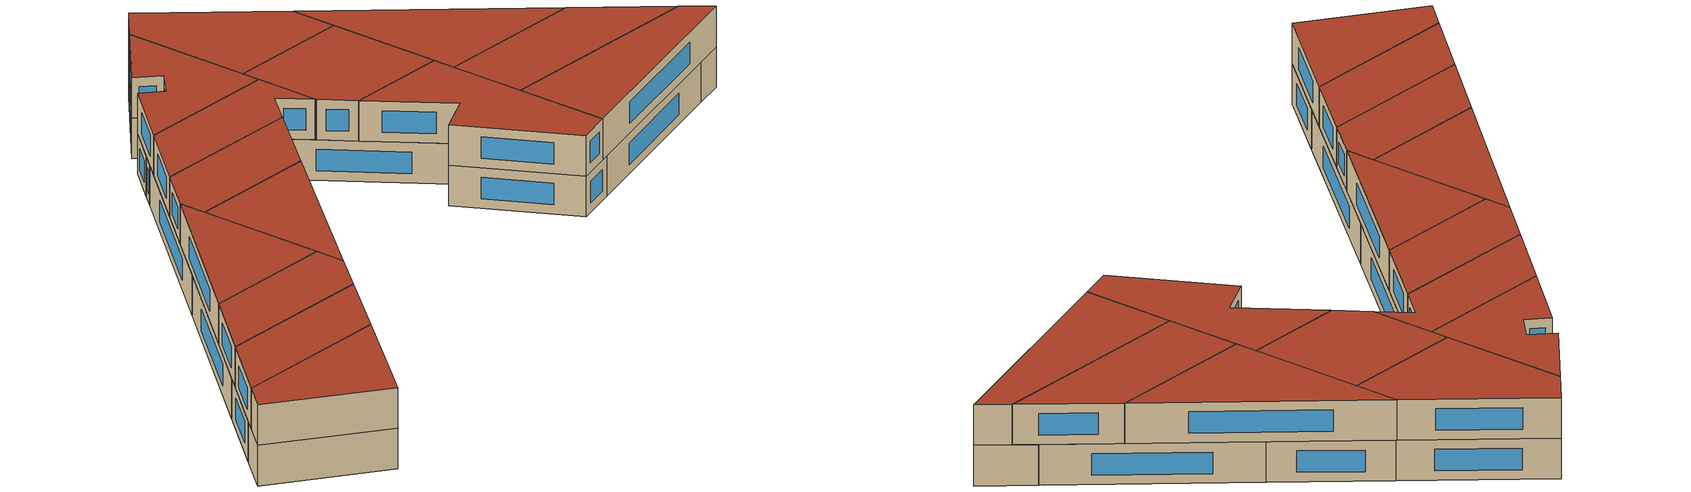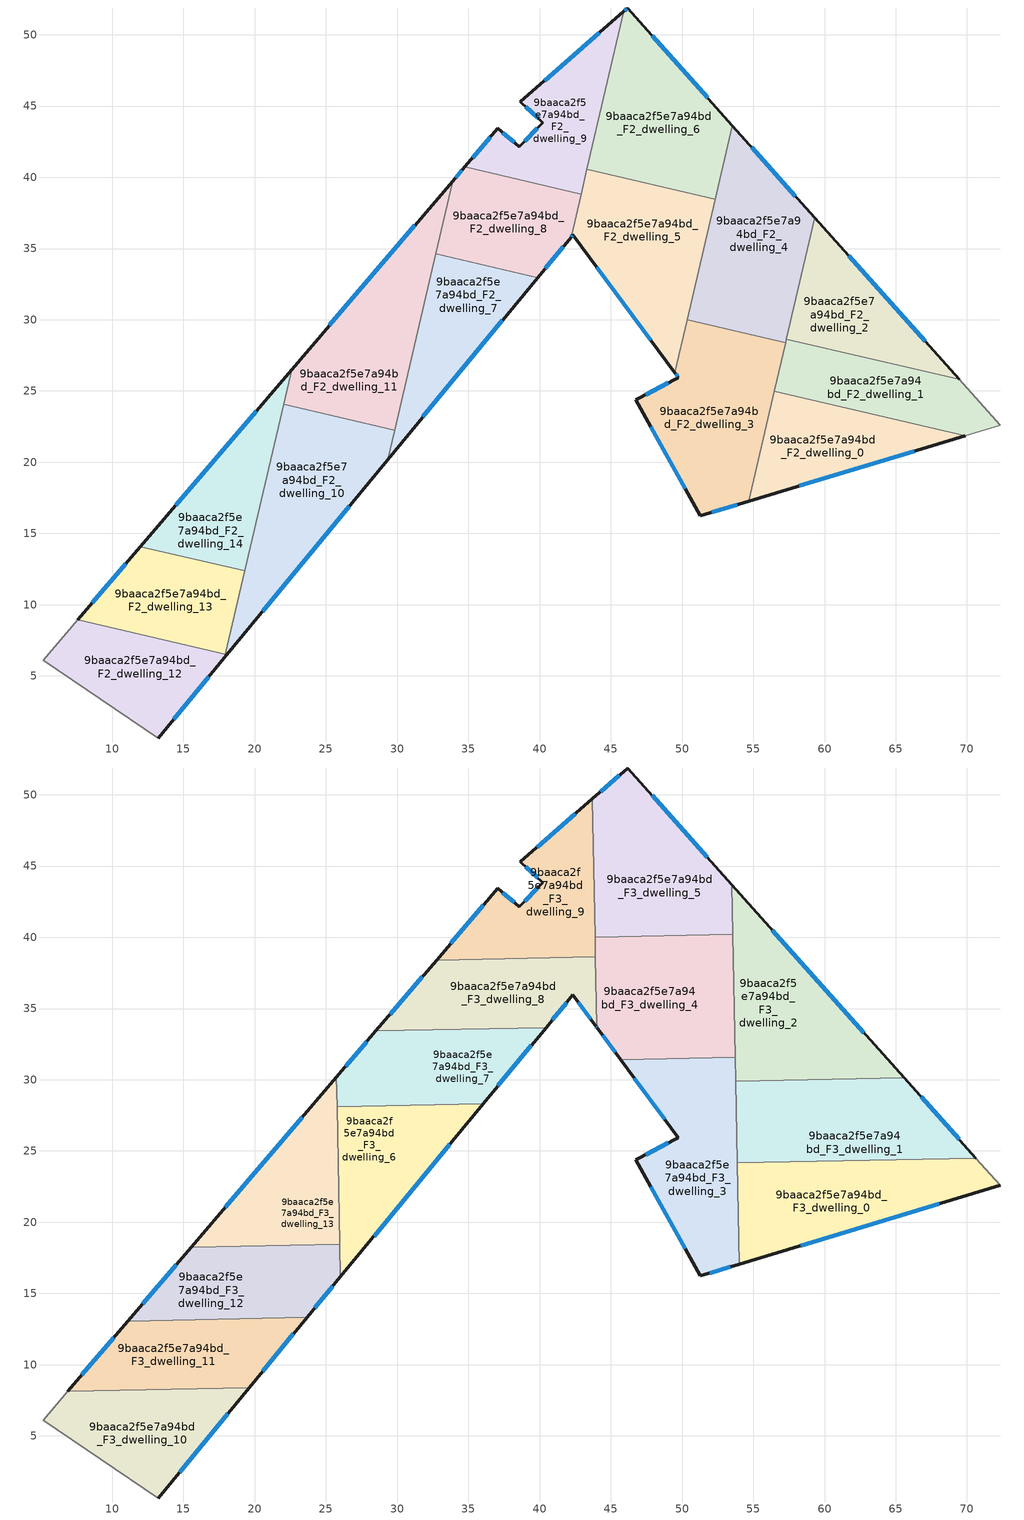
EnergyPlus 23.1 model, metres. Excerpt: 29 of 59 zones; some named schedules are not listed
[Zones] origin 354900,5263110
9baaca2f5e7a94bd_F2_dwelling_0
 floor to 9baaca2f5e7a94bd_F1_dwelling_0 (EU_floor_Construction): 69.87,21.84 54.67,17.26 56.47,24.97 z6
 wall outside (EU_wall_Construction): 54.67,17.26 69.87,21.84 z6:9
 wall to 9baaca2f5e7a94bd_F2_dwelling_1 (EU_wall_Construction): 69.87,21.84 56.47,24.97 z6:9
 wall to 9baaca2f5e7a94bd_F2_dwelling_3 (EU_wall_Construction): 56.47,24.97 54.67,17.26 z6:9
 window (EU_Window_Construction): 58.24,18.33 66.3,20.77 z6.7:8.3
9baaca2f5e7a94bd_F2_dwelling_1
 floor to 9baaca2f5e7a94bd_F1_dwelling_1 (EU_floor_Construction): 69.45,25.81 72.33,22.59 69.87,21.84 56.47,24.97 57.33,28.64 z6
 wall to 9baaca2f5e7a94bd_F2_dwelling_2 (EU_wall_Construction): 69.45,25.81 57.33,28.64 z6:9
 wall adiabatic (EU_wall_Construction): 69.87,21.84 72.33,22.59 69.45,25.81 z6:9
 wall to 9baaca2f5e7a94bd_F2_dwelling_4 (EU_wall_Construction): 57.33,28.64 57.26,28.37 z6:9
 wall to 9baaca2f5e7a94bd_F2_dwelling_3 (EU_wall_Construction): 57.26,28.37 56.47,24.97 z6:9
9baaca2f5e7a94bd_F2_dwelling_10
 floor to 9baaca2f5e7a94bd_F1_dwelling_10 (EU_floor_Construction): 29.83,22.26 29.34,20.18 17.87,6.27 22.03,24.08 z6
 wall outside (EU_wall_Construction): 17.87,6.27 29.34,20.18 z6:9
 wall to 9baaca2f5e7a94bd_F2_dwelling_11 (EU_wall_Construction): 29.83,22.26 22.03,24.08 z6:9
 wall to 9baaca2f5e7a94bd_F2_dwelling_14 (EU_wall_Construction): 22.03,24.08 19.3,12.37 z6:9
 wall to 9baaca2f5e7a94bd_F2_dwelling_7 (EU_wall_Construction): 29.34,20.18 29.83,22.26 z6:9
 wall to 9baaca2f5e7a94bd_F2_dwelling_12 (EU_wall_Construction): 17.93,6.52 17.87,6.27 z6:9
 wall to 9baaca2f5e7a94bd_F2_dwelling_13 (EU_wall_Construction): 19.3,12.37 17.93,6.52 z6:9
 window (EU_Window_Construction): 20.57,9.54 26.65,16.91 z6.7:8.3
9baaca2f5e7a94bd_F2_dwelling_11
 floor to 9baaca2f5e7a94bd_F1_dwelling_11 (EU_floor_Construction): 33.9,39.73 29.83,22.26 22.03,24.08 22.59,26.5 z6
 wall outside (EU_wall_Construction): 33.9,39.73 22.59,26.5 z6:9
 wall to 9baaca2f5e7a94bd_F2_dwelling_8 (EU_wall_Construction): 32.71,34.62 33.9,39.73 z6:9
 wall to 9baaca2f5e7a94bd_F2_dwelling_14 (EU_wall_Construction): 22.59,26.5 22.03,24.08 z6:9
 wall to 9baaca2f5e7a94bd_F2_dwelling_7 (EU_wall_Construction): 29.82,22.26 32.71,34.62 z6:9
 window (EU_Window_Construction): 31.25,36.62 25.25,29.6 z6.7:8.3
 ceiling adiabatic (EU_roof_Construction): 32.45,33.5 33.9,39.73 28.51,33.42 z9
9baaca2f5e7a94bd_F2_dwelling_12
 floor to 9baaca2f5e7a94bd_F1_dwelling_12 (EU_floor_Construction): 17.93,6.52 17.87,6.27 13.24,0.64 5.17,6.11 7.59,8.93 z6
 wall outside (EU_wall_Construction): 13.24,0.64 17.87,6.27 z6:9
 wall adiabatic (EU_wall_Construction): 7.59,8.93 5.17,6.11 13.24,0.64 z6:9
 wall to 9baaca2f5e7a94bd_F2_dwelling_13 (EU_wall_Construction): 17.93,6.52 7.59,8.93 z6:9
 window (EU_Window_Construction): 14.33,1.97 16.78,4.95 z6.7:8.3
9baaca2f5e7a94bd_F2_dwelling_13
 floor to 9baaca2f5e7a94bd_F1_dwelling_13 (EU_floor_Construction): 19.3,12.37 17.93,6.52 7.59,8.93 11.98,14.08 z6
 wall outside (EU_wall_Construction): 11.98,14.08 7.59,8.93 z6:9
 wall to 9baaca2f5e7a94bd_F2_dwelling_14 (EU_wall_Construction): 19.3,12.37 11.98,14.08 z6:9
 window (EU_Window_Construction): 10.95,12.87 8.62,10.14 z6.7:8.3
9baaca2f5e7a94bd_F2_dwelling_14
 floor to 9baaca2f5e7a94bd_F1_dwelling_14 (EU_floor_Construction): 22.59,26.5 19.3,12.37 11.98,14.08 z6
 wall outside (EU_wall_Construction): 22.59,26.5 11.98,14.08 z6:9
 window (EU_Window_Construction): 20.1,23.58 14.47,16.99 z6.7:8.3
9baaca2f5e7a94bd_F2_dwelling_2
 floor to 9baaca2f5e7a94bd_F1_dwelling_2 (EU_floor_Construction): 59.32,37.17 69.45,25.81 57.33,28.64 z6
 wall outside (EU_wall_Construction): 69.45,25.81 59.32,37.17 z6:9
 wall to 9baaca2f5e7a94bd_F2_dwelling_4 (EU_wall_Construction): 59.32,37.17 57.33,28.64 z6:9
 window (EU_Window_Construction): 67.07,28.48 61.7,34.5 z6.7:8.3
9baaca2f5e7a94bd_F2_dwelling_3
 floor to 9baaca2f5e7a94bd_F1_dwelling_3 (EU_floor_Construction): 57.26,28.37 54.67,17.26 51.29,16.24 46.74,24.39 49.74,25.94 49.49,26.28 50.35,29.98 z6
 wall outside (EU_wall_Construction): 49.49,26.28 49.74,25.94 46.74,24.39 51.29,16.24 54.67,17.26 z6:9
 wall to 9baaca2f5e7a94bd_F2_dwelling_4 (EU_wall_Construction): 57.26,28.37 50.35,29.98 z6:9
 wall to 9baaca2f5e7a94bd_F2_dwelling_5 (EU_wall_Construction): 50.35,29.98 49.49,26.28 z6:9
 window (EU_Window_Construction): 49.04,25.57 47.44,24.75 / 49.55,26.2 49.69,26.02 / 52.08,16.48 53.88,17.02 / 47.81,22.48 50.22,18.15 z6.7:8.3
9baaca2f5e7a94bd_F2_dwelling_4
 floor to 9baaca2f5e7a94bd_F1_dwelling_4 (EU_floor_Construction): 53.54,43.63 59.32,37.17 57.26,28.37 50.35,29.98 z6
 wall outside (EU_wall_Construction): 59.32,37.17 53.54,43.63 z6:9
 wall to 9baaca2f5e7a94bd_F2_dwelling_6 (EU_wall_Construction): 53.54,43.63 52.33,38.45 z6:9
 wall to 9baaca2f5e7a94bd_F2_dwelling_5 (EU_wall_Construction): 52.33,38.45 50.36,29.98 z6:9
 window (EU_Window_Construction): 57.96,38.68 54.9,42.11 z6.7:8.3
9baaca2f5e7a94bd_F2_dwelling_5
 floor to 9baaca2f5e7a94bd_F1_dwelling_5 (EU_floor_Construction): 52.33,38.45 49.49,26.28 42.34,35.95 42.21,35.8 43.32,40.56 z6
 wall outside (EU_wall_Construction): 42.21,35.8 42.34,35.95 49.49,26.28 z6:9
 wall to 9baaca2f5e7a94bd_F2_dwelling_6 (EU_wall_Construction): 52.33,38.45 43.32,40.56 z6:9
 wall to 9baaca2f5e7a94bd_F2_dwelling_8 (EU_wall_Construction): 42.92,38.82 42.21,35.8 z6:9
 wall to 9baaca2f5e7a94bd_F2_dwelling_9 (EU_wall_Construction): 43.32,40.56 42.92,38.82 z6:9
 window (EU_Window_Construction): 44.02,33.68 47.81,28.55 / 42.24,35.83 42.31,35.92 z6.7:8.3
 ceiling adiabatic (EU_roof_Construction): 49.49,26.28 50.71,31.5 45.7,31.4 z9
9baaca2f5e7a94bd_F2_dwelling_6
 floor to 9baaca2f5e7a94bd_F1_dwelling_6 (EU_floor_Construction): 46.18,51.88 53.54,43.63 52.33,38.45 43.32,40.56 45.91,51.65 z6
 wall outside (EU_wall_Construction): 53.54,43.63 46.18,51.88 45.91,51.65 z6:9
 wall to 9baaca2f5e7a94bd_F2_dwelling_9 (EU_wall_Construction): 45.91,51.65 43.32,40.56 z6:9
 window (EU_Window_Construction): 46.11,51.83 45.97,51.7 / 51.81,45.57 47.91,49.94 z6.7:8.3
9baaca2f5e7a94bd_F2_dwelling_7
 floor to 9baaca2f5e7a94bd_F1_dwelling_7 (EU_floor_Construction): 39.87,32.95 29.34,20.18 32.71,34.62 z6
 wall outside (EU_wall_Construction): 29.34,20.18 39.87,32.95 z6:9
 wall to 9baaca2f5e7a94bd_F2_dwelling_8 (EU_wall_Construction): 39.87,32.95 32.71,34.62 z6:9
 window (EU_Window_Construction): 31.81,23.18 37.39,29.95 z6.7:8.3
9baaca2f5e7a94bd_F2_dwelling_8
 floor to 9baaca2f5e7a94bd_F1_dwelling_8 (EU_floor_Construction): 42.91,38.82 42.21,35.8 39.87,32.95 32.71,34.62 33.9,39.73 34.75,40.72 z6
 wall outside (EU_wall_Construction): 34.75,40.72 33.9,39.73 / 39.87,32.95 42.21,35.8 z6:9
 wall to 9baaca2f5e7a94bd_F2_dwelling_9 (EU_wall_Construction): 42.91,38.82 34.75,40.72 z6:9
 window (EU_Window_Construction): 34.55,40.49 34.1,39.96 / 40.42,33.62 41.66,35.13 z6.7:8.3
9baaca2f5e7a94bd_F2_dwelling_9
 floor to 9baaca2f5e7a94bd_F1_dwelling_9 (EU_floor_Construction): 45.91,51.65 42.91,38.82 34.75,40.72 37.07,43.43 38.57,42.15 40.23,43.82 38.64,45.3 z6
 wall outside (EU_wall_Construction): 45.91,51.65 38.64,45.3 40.23,43.82 38.57,42.15 37.07,43.43 34.75,40.72 z6:9
 window (EU_Window_Construction): 36.52,42.8 35.3,41.36 / 38.21,42.45 37.42,43.13 / 39.84,43.43 38.96,42.54 / 39.02,44.95 39.86,44.17 / 44.2,50.16 40.35,46.79 z6.7:8.3
9baaca2f5e7a94bd_F3_dwelling_0
 floor to 9baaca2f5e7a94bd_F2_dwelling_0 (EU_floor_Construction): 69.87,21.84 54.67,17.26 56.29,24.21 59.44,24.28 z9
 floor to 9baaca2f5e7a94bd_F2_dwelling_1 (EU_floor_Construction): 70.62,24.5 72.33,22.59 69.87,21.84 59.44,24.28 z9
 floor to 9baaca2f5e7a94bd_F2_dwelling_3 (EU_floor_Construction): 56.29,24.21 54.67,17.26 54.03,17.06 53.89,24.16 z9
 wall outside (EU_wall_Construction): 54.03,17.06 72.33,22.59 z9:12
 wall adiabatic (EU_wall_Construction): 72.33,22.59 70.62,24.5 z9:12
 wall to 9baaca2f5e7a94bd_F3_dwelling_1 (EU_wall_Construction): 70.62,24.5 53.89,24.17 z9:12
 wall to 9baaca2f5e7a94bd_F3_dwelling_3 (EU_wall_Construction): 53.89,24.17 54.03,17.06 z9:12
 window (EU_Window_Construction): 58.33,18.36 68.04,21.29 z9.7:11.3
 roof outside (EU_roof_Construction): 72.33,22.59 70.62,24.5 53.89,24.17 54.03,17.06 z12
9baaca2f5e7a94bd_F3_dwelling_1
 floor to 9baaca2f5e7a94bd_F2_dwelling_1 (EU_floor_Construction): 69.45,25.81 70.62,24.5 59.44,24.28 56.47,24.97 57.33,28.64 z9
 floor to 9baaca2f5e7a94bd_F2_dwelling_0 (EU_floor_Construction): 59.44,24.28 56.29,24.21 56.47,24.97 z9
 floor to 9baaca2f5e7a94bd_F2_dwelling_2 (EU_floor_Construction): 65.6,30.12 69.45,25.81 57.33,28.64 57.63,29.96 z9
 floor to 9baaca2f5e7a94bd_F2_dwelling_4 (EU_floor_Construction): 57.63,29.96 57.26,28.37 53.78,29.18 53.77,29.88 z9
 floor to 9baaca2f5e7a94bd_F2_dwelling_3 (EU_floor_Construction): 57.26,28.37 56.29,24.21 53.89,24.17 53.78,29.18 z9
 wall outside (EU_wall_Construction): 70.62,24.5 65.6,30.12 z9:12
 wall to 9baaca2f5e7a94bd_F3_dwelling_2 (EU_wall_Construction): 65.6,30.12 53.77,29.88 z9:12
 wall to 9baaca2f5e7a94bd_F3_dwelling_3 (EU_wall_Construction): 53.77,29.88 53.88,24.17 z9:12
 window (EU_Window_Construction): 69.44,25.82 66.78,28.8 z9.7:11.3
 roof outside (EU_roof_Construction): 70.62,24.5 65.6,30.12 53.77,29.88 53.89,24.17 z12
9baaca2f5e7a94bd_F3_dwelling_10
 floor to 9baaca2f5e7a94bd_F2_dwelling_12 (EU_floor_Construction): 17.93,6.52 17.87,6.27 13.24,0.64 5.17,6.11 6.9,8.13 10.71,8.21 z9
 floor to 9baaca2f5e7a94bd_F2_dwelling_13 (EU_floor_Construction): 18.36,8.36 17.93,6.52 10.71,8.21 z9
 floor to 9baaca2f5e7a94bd_F2_dwelling_10 (EU_floor_Construction): 19.62,8.39 17.87,6.27 18.36,8.36 z9
 wall outside (EU_wall_Construction): 13.24,0.64 19.62,8.39 z9:12
 wall adiabatic (EU_wall_Construction): 6.9,8.13 5.17,6.11 13.24,0.64 z9:12
 wall to 9baaca2f5e7a94bd_F3_dwelling_11 (EU_wall_Construction): 19.62,8.39 6.9,8.13 z9:12
 window (EU_Window_Construction): 14.74,2.46 18.12,6.57 z9.7:11.3
 roof outside (EU_roof_Construction): 13.24,0.64 19.62,8.39 6.9,8.13 5.17,6.11 z12
9baaca2f5e7a94bd_F3_dwelling_11
 floor to 9baaca2f5e7a94bd_F2_dwelling_13 (EU_floor_Construction): 19.3,12.37 18.36,8.36 10.71,8.21 7.59,8.93 11.11,13.06 15.92,13.16 z9
 floor to 9baaca2f5e7a94bd_F2_dwelling_12 (EU_floor_Construction): 10.71,8.21 6.9,8.13 7.59,8.93 z9
 floor to 9baaca2f5e7a94bd_F2_dwelling_10 (EU_floor_Construction): 23.68,13.32 19.62,8.39 18.36,8.36 19.5,13.23 z9
 floor to 9baaca2f5e7a94bd_F2_dwelling_14 (EU_floor_Construction): 19.5,13.23 19.3,12.37 15.92,13.16 z9
 wall outside (EU_wall_Construction): 11.11,13.06 6.9,8.13 / 19.62,8.39 23.68,13.32 z9:12
 wall to 9baaca2f5e7a94bd_F3_dwelling_12 (EU_wall_Construction): 23.68,13.32 11.11,13.06 z9:12
 window (EU_Window_Construction): 10.12,11.9 7.89,9.29 / 20.57,9.54 22.73,12.16 z9.7:11.3
 roof outside (EU_roof_Construction): 19.62,8.39 23.68,13.32 11.11,13.06 6.9,8.13 z12
9baaca2f5e7a94bd_F3_dwelling_12
 floor to 9baaca2f5e7a94bd_F2_dwelling_10 (EU_floor_Construction): 25.98,18.45 26.03,16.17 23.68,13.32 19.5,13.23 20.69,18.34 z9
 floor to 9baaca2f5e7a94bd_F2_dwelling_14 (EU_floor_Construction): 20.69,18.34 19.5,13.23 15.92,13.16 11.98,14.08 15.54,18.24 z9
 floor to 9baaca2f5e7a94bd_F2_dwelling_13 (EU_floor_Construction): 15.92,13.16 11.11,13.06 11.98,14.08 z9
 wall outside (EU_wall_Construction): 23.68,13.32 26.03,16.17 / 15.54,18.24 11.11,13.06 z9:12
 wall to 9baaca2f5e7a94bd_F3_dwelling_13 (EU_wall_Construction): 25.98,18.45 15.54,18.24 z9:12
 wall to 9baaca2f5e7a94bd_F3_dwelling_6 (EU_wall_Construction): 26.03,16.17 25.98,18.45 z9:12
 window (EU_Window_Construction): 24.23,13.99 25.48,15.5 / 14.5,17.02 12.15,14.28 z9.7:11.3
 roof outside (EU_roof_Construction): 23.68,13.32 26.03,16.17 25.98,18.45 15.54,18.24 11.11,13.06 z12
9baaca2f5e7a94bd_F3_dwelling_13
 floor to 9baaca2f5e7a94bd_F2_dwelling_10 (EU_floor_Construction): 25.89,23.18 25.98,18.45 20.69,18.34 22.03,24.08 z9
 floor to 9baaca2f5e7a94bd_F2_dwelling_14 (EU_floor_Construction): 22.59,26.5 20.69,18.34 15.54,18.24 z9
 floor to 9baaca2f5e7a94bd_F2_dwelling_11 (EU_floor_Construction): 25.74,30.18 25.89,23.18 22.03,24.08 22.59,26.5 z9
 wall outside (EU_wall_Construction): 25.74,30.18 15.54,18.24 z9:12
 wall to 9baaca2f5e7a94bd_F3_dwelling_7 (EU_wall_Construction): 25.79,28.11 25.74,30.18 z9:12
 wall to 9baaca2f5e7a94bd_F3_dwelling_6 (EU_wall_Construction): 25.98,18.45 25.79,28.11 z9:12
 window (EU_Window_Construction): 23.35,27.38 17.93,21.04 z9.7:11.3
 roof outside (EU_roof_Construction): 25.98,18.45 25.74,30.18 15.54,18.24 z12
9baaca2f5e7a94bd_F3_dwelling_2
 floor to 9baaca2f5e7a94bd_F2_dwelling_4 (EU_floor_Construction): 53.54,43.63 59.32,37.17 57.63,29.96 53.77,29.88 53.49,43.43 z9
 floor to 9baaca2f5e7a94bd_F2_dwelling_2 (EU_floor_Construction): 59.32,37.17 65.6,30.12 57.63,29.96 z9
 wall outside (EU_wall_Construction): 65.6,30.12 53.49,43.69 z9:12
 wall to 9baaca2f5e7a94bd_F3_dwelling_4 (EU_wall_Construction): 53.56,40.21 53.73,31.56 z9:12
 wall to 9baaca2f5e7a94bd_F3_dwelling_5 (EU_wall_Construction): 53.49,43.69 53.56,40.21 z9:12
 wall to 9baaca2f5e7a94bd_F3_dwelling_3 (EU_wall_Construction): 53.73,31.56 53.77,29.88 z9:12
 window (EU_Window_Construction): 62.76,33.31 56.33,40.51 z9.7:11.3
 roof outside (EU_roof_Construction): 65.6,30.12 53.49,43.69 53.77,29.88 z12
9baaca2f5e7a94bd_F3_dwelling_3
 floor to 9baaca2f5e7a94bd_F2_dwelling_3 (EU_floor_Construction): 53.78,29.18 54.03,17.06 51.29,16.24 46.74,24.39 49.74,25.94 49.49,26.28 50.35,29.98 z9
 floor adiabatic (EU_floor_Construction): 50.71,31.5 49.49,26.28 45.7,31.4 z9
 floor to 9baaca2f5e7a94bd_F2_dwelling_4 (EU_floor_Construction): 53.73,31.56 53.78,29.18 50.36,29.98 50.71,31.5 z9
 wall outside (EU_wall_Construction): 45.7,31.4 49.74,25.94 46.74,24.39 51.29,16.24 54.03,17.06 z9:12
 wall to 9baaca2f5e7a94bd_F3_dwelling_4 (EU_wall_Construction): 53.73,31.56 45.7,31.4 z9:12
 window (EU_Window_Construction): 49.04,25.57 47.44,24.75 / 46.65,30.12 48.8,27.22 / 51.93,16.43 53.39,16.87 / 47.81,22.48 50.22,18.15 z9.7:11.3
 roof outside (EU_roof_Construction): 54.03,17.06 53.73,31.56 45.7,31.4 49.74,25.94 46.74,24.39 51.29,16.24 z12
9baaca2f5e7a94bd_F3_dwelling_4
 floor to 9baaca2f5e7a94bd_F2_dwelling_4 (EU_floor_Construction): 53.56,40.21 53.73,31.56 50.71,31.5 52.74,40.2 z9
 floor to 9baaca2f5e7a94bd_F2_dwelling_6 (EU_floor_Construction): 52.74,40.2 52.33,38.45 45.49,40.05 z9
 floor to 9baaca2f5e7a94bd_F2_dwelling_5 (EU_floor_Construction): 52.33,38.45 50.71,31.5 45.7,31.4 43.98,33.74 44.03,33.74 43.9,40.02 45.49,40.05 z9
 wall outside (EU_wall_Construction): 43.98,33.74 44.03,33.67 45.7,31.4 z9:12
 wall to 9baaca2f5e7a94bd_F3_dwelling_8 (EU_wall_Construction): 43.93,38.63 44.03,33.74 43.98,33.74 z9:12
 wall to 9baaca2f5e7a94bd_F3_dwelling_5 (EU_wall_Construction): 53.56,40.21 43.9,40.02 z9:12
 wall to 9baaca2f5e7a94bd_F3_dwelling_9 (EU_wall_Construction): 43.9,40.02 43.93,38.63 z9:12
 window (EU_Window_Construction): 44.42,33.14 45.31,31.93 / 43.99,33.72 44.01,33.68 z9.7:11.3
 roof outside (EU_roof_Construction): 53.73,31.56 53.56,40.21 43.9,40.02 44.03,33.74 43.98,33.74 44.03,33.67 45.7,31.4 z12
9baaca2f5e7a94bd_F3_dwelling_5
 floor to 9baaca2f5e7a94bd_F2_dwelling_6 (EU_floor_Construction): 46.18,51.88 53.49,43.69 53.49,43.43 52.74,40.2 45.49,40.05 43.89,40.42 43.84,42.79 45.91,51.65 z9
 floor to 9baaca2f5e7a94bd_F2_dwelling_4 (EU_floor_Construction): 53.49,43.43 53.56,40.21 52.74,40.2 z9
 floor to 9baaca2f5e7a94bd_F2_dwelling_9 (EU_floor_Construction): 45.91,51.65 43.84,42.79 43.7,49.72 z9
 floor to 9baaca2f5e7a94bd_F2_dwelling_5 (EU_floor_Construction): 45.49,40.05 43.9,40.02 43.89,40.42 z9
 wall outside (EU_wall_Construction): 53.49,43.69 46.18,51.88 43.7,49.72 z9:12
 wall to 9baaca2f5e7a94bd_F3_dwelling_9 (EU_wall_Construction): 43.7,49.72 43.9,40.02 z9:12
 window (EU_Window_Construction): 45.59,51.37 44.28,50.23 / 51.77,45.61 47.89,49.96 z9.7:11.3
 roof outside (EU_roof_Construction): 53.56,40.21 53.49,43.69 46.18,51.88 43.7,49.72 43.9,40.02 z12
9baaca2f5e7a94bd_F3_dwelling_6
 floor to 9baaca2f5e7a94bd_F2_dwelling_7 (EU_floor_Construction): 36.05,28.32 29.34,20.18 31.22,28.22 z9
 floor to 9baaca2f5e7a94bd_F2_dwelling_11 (EU_floor_Construction): 31.22,28.22 29.82,22.26 25.89,23.18 25.79,28.11 z9
 floor to 9baaca2f5e7a94bd_F2_dwelling_10 (EU_floor_Construction): 29.82,22.26 29.34,20.18 26.03,16.17 25.89,23.18 z9
 wall outside (EU_wall_Construction): 26.03,16.17 36.05,28.32 z9:12
 wall to 9baaca2f5e7a94bd_F3_dwelling_7 (EU_wall_Construction): 36.05,28.32 25.79,28.11 z9:12
 window (EU_Window_Construction): 28.38,19.02 33.69,25.46 z9.7:11.3
 roof outside (EU_roof_Construction): 26.03,16.17 36.05,28.32 25.79,28.11 z12
9baaca2f5e7a94bd_F3_dwelling_7
 floor to 9baaca2f5e7a94bd_F2_dwelling_11 (EU_floor_Construction): 32.45,33.5 31.22,28.22 25.79,28.11 25.74,30.18 28.51,33.42 z9
 floor to 9baaca2f5e7a94bd_F2_dwelling_7 (EU_floor_Construction): 39.87,32.95 36.05,28.32 31.22,28.22 32.45,33.5 37.11,33.6 z9
 floor to 9baaca2f5e7a94bd_F2_dwelling_8 (EU_floor_Construction): 40.45,33.67 39.87,32.95 37.11,33.6 z9
 wall outside (EU_wall_Construction): 28.51,33.42 25.74,30.18 / 36.05,28.32 40.45,33.67 z9:12
 wall to 9baaca2f5e7a94bd_F3_dwelling_8 (EU_wall_Construction): 40.45,33.67 28.51,33.42 z9:12
 window (EU_Window_Construction): 27.86,32.66 26.39,30.94 / 37.08,29.57 39.42,32.41 z9.7:11.3
 roof outside (EU_roof_Construction): 36.05,28.32 40.45,33.67 28.51,33.42 25.74,30.18 25.79,28.11 z12
9baaca2f5e7a94bd_F3_dwelling_8
 floor to 9baaca2f5e7a94bd_F2_dwelling_8 (EU_floor_Construction): 42.87,38.61 42.21,35.8 40.45,33.67 37.11,33.6 32.71,34.62 33.6,38.42 z9
 floor adiabatic (EU_floor_Construction): 33.6,38.42 32.45,33.5 28.51,33.42 32.77,38.4 z9
 floor to 9baaca2f5e7a94bd_F2_dwelling_5 (EU_floor_Construction): 43.93,38.63 44.03,33.74 43.98,33.74 42.34,35.95 42.21,35.8 42.87,38.61 z9
 floor to 9baaca2f5e7a94bd_F2_dwelling_7 (EU_floor_Construction): 37.11,33.6 32.45,33.5 32.71,34.62 z9
 wall outside (EU_wall_Construction): 40.45,33.67 42.34,35.95 43.98,33.74 / 32.77,38.4 28.51,33.42 z9:12
 wall to 9baaca2f5e7a94bd_F3_dwelling_9 (EU_wall_Construction): 43.93,38.63 32.77,38.4 z9:12
 window (EU_Window_Construction): 40.9,34.2 41.9,35.41 / 31.77,37.23 29.51,34.59 / 42.72,35.43 43.59,34.26 z9.7:11.3
 roof outside (EU_roof_Construction): 44.03,33.74 43.93,38.63 32.77,38.4 28.51,33.42 40.45,33.67 42.34,35.95 43.98,33.74 z12
9baaca2f5e7a94bd_F3_dwelling_9
 floor to 9baaca2f5e7a94bd_F2_dwelling_9 (EU_floor_Construction): 43.7,49.72 43.84,42.79 42.91,38.82 34.75,40.72 37.07,43.43 38.57,42.15 40.23,43.82 38.64,45.3 z9
 floor to 9baaca2f5e7a94bd_F2_dwelling_8 (EU_floor_Construction): 42.91,38.82 42.87,38.61 33.6,38.42 33.9,39.73 34.75,40.72 z9
 floor to 9baaca2f5e7a94bd_F2_dwelling_6 (EU_floor_Construction): 43.84,42.79 43.89,40.42 43.32,40.56 z9
 floor adiabatic (EU_floor_Construction): 33.9,39.73 33.6,38.42 32.77,38.4 z9
 floor to 9baaca2f5e7a94bd_F2_dwelling_5 (EU_floor_Construction): 43.89,40.42 43.93,38.63 42.87,38.61 43.32,40.56 z9
 wall outside (EU_wall_Construction): 43.7,49.72 38.64,45.3 40.23,43.82 38.57,42.15 37.07,43.43 32.77,38.4 z9:12
 window (EU_Window_Construction): 36.06,42.25 33.78,39.58 / 38.21,42.45 37.42,43.13 / 39.84,43.43 38.96,42.54 / 39.02,44.95 39.86,44.17 / 42.51,48.68 39.83,46.33 z9.7:11.3
 roof outside (EU_roof_Construction): 43.93,38.63 43.7,49.72 38.64,45.3 40.23,43.82 38.57,42.15 37.07,43.43 32.77,38.4 z12
[Building]
EU S2 Campaign: North Axis=0; Terrain=City; Solar Distribution=FullExterior
[Site:Location]
Budapest.Ferenc.Liszt.Intl.AP: Latitude=47.437; Longitude=19.256; Time Zone=1; Elevation=185
[SizingPeriod:WeatherFileDays]
AnnualSizingPeriod: Begin Month=1; Begin Day of Month=1; End Month=12; End Day of Month=31; Day of Week for Start Day=Monday; Use Weather File Daylight Saving Period=No; Use Weather File Rain and Snow Indicators=No
[MATERIAL]
EU_InternalMass_Material: Roughness=MediumRough; Thickness=0.1; Conductivity=1; Density=1800; Specific Heat=900; Thermal Absorptance=0.9; Solar Absorptance=0.7; Visible Absorptance=0.7
[MATERIAL:NOMASS] Roughness=MediumRough; Thermal Absorptance=0.9; Solar Absorptance=0.7; Visible Absorptance=0.7
Name | Thermal Resistance
EU_wall_NoMass | 0.832559
EU_roof_NoMass | 1.39638
EU_floor_NoMass | 0.872794
[WINDOWMATERIAL:SIMPLEGLAZINGSYSTEM]
EU_Window_SimpleGlazing: UFactor=2.79869; Solar Heat Gain Coefficient=0.75; Visible Transmittance=0.75
[CONSTRUCTION]
EU_wall_Construction: EU_wall_NoMass
EU_roof_Construction: EU_roof_NoMass
EU_floor_Construction: EU_floor_NoMass
EU_Window_Construction: EU_Window_SimpleGlazing
EU_InternalMass_Construction: EU_InternalMass_Material
[ZONE] Type=1; Multiplier=1; Ceiling Height=autocalculate; Floor Area=autocalculate; Part of Total Floor Area=Yes
Name | Volume
9baaca2f5e7a94bd_F2_dwelling_0 | 163.451
9baaca2f5e7a94bd_F3_dwelling_0 | 245.164
9baaca2f5e7a94bd_F2_dwelling_1 | 163.489
9baaca2f5e7a94bd_F3_dwelling_1 | 245.213
9baaca2f5e7a94bd_F2_dwelling_10 | 245.22
9baaca2f5e7a94bd_F3_dwelling_10 | 183.901
9baaca2f5e7a94bd_F2_dwelling_11 | 245.219
9baaca2f5e7a94bd_F3_dwelling_11 | 183.899
9baaca2f5e7a94bd_F2_dwelling_12 | 163.461
9baaca2f5e7a94bd_F3_dwelling_12 | 183.907
9baaca2f5e7a94bd_F2_dwelling_13 | 163.472
9baaca2f5e7a94bd_F3_dwelling_13 | 183.905
9baaca2f5e7a94bd_F2_dwelling_14 | 163.447
9baaca2f5e7a94bd_F2_dwelling_2 | 163.45
9baaca2f5e7a94bd_F3_dwelling_2 | 245.21
9baaca2f5e7a94bd_F2_dwelling_3 | 260.005
9baaca2f5e7a94bd_F3_dwelling_3 | 245.202
9baaca2f5e7a94bd_F2_dwelling_4 | 245.229
9baaca2f5e7a94bd_F3_dwelling_4 | 245.194
9baaca2f5e7a94bd_F2_dwelling_5 | 237.792
9baaca2f5e7a94bd_F3_dwelling_5 | 245.191
9baaca2f5e7a94bd_F2_dwelling_6 | 237.785
9baaca2f5e7a94bd_F3_dwelling_6 | 183.909
9baaca2f5e7a94bd_F2_dwelling_7 | 163.452
9baaca2f5e7a94bd_F3_dwelling_7 | 183.895
9baaca2f5e7a94bd_F2_dwelling_8 | 163.471
9baaca2f5e7a94bd_F3_dwelling_8 | 183.911
9baaca2f5e7a94bd_F2_dwelling_9 | 163.448
9baaca2f5e7a94bd_F3_dwelling_9 | 183.91
[INTERNALMASS] Construction=EU_InternalMass_Construction
Name | Zone or ZoneList | Surface Area
9baaca2f5e7a94bd_F2_dwelling_0_EU_InternalMass | 9baaca2f5e7a94bd_F2_dwelling_0 | 54.4837
9baaca2f5e7a94bd_F2_dwelling_1_EU_InternalMass | 9baaca2f5e7a94bd_F2_dwelling_1 | 54.4962
9baaca2f5e7a94bd_F2_dwelling_2_EU_InternalMass | 9baaca2f5e7a94bd_F2_dwelling_2 | 54.4833
9baaca2f5e7a94bd_F2_dwelling_3_EU_InternalMass | 9baaca2f5e7a94bd_F2_dwelling_3 | 86.6706
9baaca2f5e7a94bd_F2_dwelling_4_EU_InternalMass | 9baaca2f5e7a94bd_F2_dwelling_4 | 81.7426
9baaca2f5e7a94bd_F2_dwelling_5_EU_InternalMass | 9baaca2f5e7a94bd_F2_dwelling_5 | 79.2639
9baaca2f5e7a94bd_F2_dwelling_6_EU_InternalMass | 9baaca2f5e7a94bd_F2_dwelling_6 | 79.2617
9baaca2f5e7a94bd_F2_dwelling_7_EU_InternalMass | 9baaca2f5e7a94bd_F2_dwelling_7 | 54.4838
9baaca2f5e7a94bd_F2_dwelling_8_EU_InternalMass | 9baaca2f5e7a94bd_F2_dwelling_8 | 54.4907
9baaca2f5e7a94bd_F2_dwelling_9_EU_InternalMass | 9baaca2f5e7a94bd_F2_dwelling_9 | 54.4827
9baaca2f5e7a94bd_F2_dwelling_10_EU_InternalMass | 9baaca2f5e7a94bd_F2_dwelling_10 | 81.7399
9baaca2f5e7a94bd_F2_dwelling_11_EU_InternalMass | 9baaca2f5e7a94bd_F2_dwelling_11 | 81.7397
9baaca2f5e7a94bd_F2_dwelling_12_EU_InternalMass | 9baaca2f5e7a94bd_F2_dwelling_12 | 54.4868
9baaca2f5e7a94bd_F2_dwelling_13_EU_InternalMass | 9baaca2f5e7a94bd_F2_dwelling_13 | 54.4906
9baaca2f5e7a94bd_F2_dwelling_14_EU_InternalMass | 9baaca2f5e7a94bd_F2_dwelling_14 | 54.4824
9baaca2f5e7a94bd_F3_dwelling_0_EU_InternalMass | 9baaca2f5e7a94bd_F3_dwelling_0 | 81.7214
9baaca2f5e7a94bd_F3_dwelling_1_EU_InternalMass | 9baaca2f5e7a94bd_F3_dwelling_1 | 81.7376
9baaca2f5e7a94bd_F3_dwelling_2_EU_InternalMass | 9baaca2f5e7a94bd_F3_dwelling_2 | 81.7365
9baaca2f5e7a94bd_F3_dwelling_3_EU_InternalMass | 9baaca2f5e7a94bd_F3_dwelling_3 | 81.7339
9baaca2f5e7a94bd_F3_dwelling_4_EU_InternalMass | 9baaca2f5e7a94bd_F3_dwelling_4 | 81.7314
9baaca2f5e7a94bd_F3_dwelling_5_EU_InternalMass | 9baaca2f5e7a94bd_F3_dwelling_5 | 81.7304
9baaca2f5e7a94bd_F3_dwelling_6_EU_InternalMass | 9baaca2f5e7a94bd_F3_dwelling_6 | 61.3031
9baaca2f5e7a94bd_F3_dwelling_7_EU_InternalMass | 9baaca2f5e7a94bd_F3_dwelling_7 | 61.2985
9baaca2f5e7a94bd_F3_dwelling_8_EU_InternalMass | 9baaca2f5e7a94bd_F3_dwelling_8 | 61.3038
9baaca2f5e7a94bd_F3_dwelling_9_EU_InternalMass | 9baaca2f5e7a94bd_F3_dwelling_9 | 61.3034
9baaca2f5e7a94bd_F3_dwelling_10_EU_InternalMass | 9baaca2f5e7a94bd_F3_dwelling_10 | 61.3003
9baaca2f5e7a94bd_F3_dwelling_11_EU_InternalMass | 9baaca2f5e7a94bd_F3_dwelling_11 | 61.2995
9baaca2f5e7a94bd_F3_dwelling_12_EU_InternalMass | 9baaca2f5e7a94bd_F3_dwelling_12 | 61.3023
9baaca2f5e7a94bd_F3_dwelling_13_EU_InternalMass | 9baaca2f5e7a94bd_F3_dwelling_13 | 61.3016
[OTHEREQUIPMENT] Fuel Type=Electricity; Design Level Calculation Method=Watts/Area; Power per Zone Floor Area=1; Fraction Latent=0; Fraction Radiant=0; Fraction Lost=0; Carbon Dioxide Generation Rate=0; EndUse Subcategory=EU_Step8_InternalGains
Name | Zone or ZoneList or Space or SpaceList | Schedule
EU_Step8_InternalGain_9baaca2f5e7a94bd_F2_dwelling_0_f000 | 9baaca2f5e7a94bd_F2_dwelling_0 | EU_Step8_GainSchedule_9baaca2f5e7a94bd_F2_dwelling_0_f000
EU_Step8_InternalGain_9baaca2f5e7a94bd_F2_dwelling_1_f000 | 9baaca2f5e7a94bd_F2_dwelling_1 | EU_Step8_GainSchedule_9baaca2f5e7a94bd_F2_dwelling_1_f000
EU_Step8_InternalGain_9baaca2f5e7a94bd_F2_dwelling_2_f000 | 9baaca2f5e7a94bd_F2_dwelling_2 | EU_Step8_GainSchedule_9baaca2f5e7a94bd_F2_dwelling_2_f000
EU_Step8_InternalGain_9baaca2f5e7a94bd_F2_dwelling_3_f000 | 9baaca2f5e7a94bd_F2_dwelling_3 | EU_Step8_GainSchedule_9baaca2f5e7a94bd_F2_dwelling_3_f000
EU_Step8_InternalGain_9baaca2f5e7a94bd_F2_dwelling_4_f000 | 9baaca2f5e7a94bd_F2_dwelling_4 | EU_Step8_GainSchedule_9baaca2f5e7a94bd_F2_dwelling_4_f000
EU_Step8_InternalGain_9baaca2f5e7a94bd_F2_dwelling_5_f000 | 9baaca2f5e7a94bd_F2_dwelling_5 | EU_Step8_GainSchedule_9baaca2f5e7a94bd_F2_dwelling_5_f000
EU_Step8_InternalGain_9baaca2f5e7a94bd_F2_dwelling_6_f000 | 9baaca2f5e7a94bd_F2_dwelling_6 | EU_Step8_GainSchedule_9baaca2f5e7a94bd_F2_dwelling_6_f000
EU_Step8_InternalGain_9baaca2f5e7a94bd_F2_dwelling_7_f000 | 9baaca2f5e7a94bd_F2_dwelling_7 | EU_Step8_GainSchedule_9baaca2f5e7a94bd_F2_dwelling_7_f000
EU_Step8_InternalGain_9baaca2f5e7a94bd_F2_dwelling_8_f000 | 9baaca2f5e7a94bd_F2_dwelling_8 | EU_Step8_GainSchedule_9baaca2f5e7a94bd_F2_dwelling_8_f000
EU_Step8_InternalGain_9baaca2f5e7a94bd_F2_dwelling_9_f000 | 9baaca2f5e7a94bd_F2_dwelling_9 | EU_Step8_GainSchedule_9baaca2f5e7a94bd_F2_dwelling_9_f000
EU_Step8_InternalGain_9baaca2f5e7a94bd_F2_dwelling_10_f000 | 9baaca2f5e7a94bd_F2_dwelling_10 | EU_Step8_GainSchedule_9baaca2f5e7a94bd_F2_dwelling_10_f000
EU_Step8_InternalGain_9baaca2f5e7a94bd_F2_dwelling_11_f000 | 9baaca2f5e7a94bd_F2_dwelling_11 | EU_Step8_GainSchedule_9baaca2f5e7a94bd_F2_dwelling_11_f000
EU_Step8_InternalGain_9baaca2f5e7a94bd_F2_dwelling_12_f000 | 9baaca2f5e7a94bd_F2_dwelling_12 | EU_Step8_GainSchedule_9baaca2f5e7a94bd_F2_dwelling_12_f000
EU_Step8_InternalGain_9baaca2f5e7a94bd_F2_dwelling_13_f000 | 9baaca2f5e7a94bd_F2_dwelling_13 | EU_Step8_GainSchedule_9baaca2f5e7a94bd_F2_dwelling_13_f000
EU_Step8_InternalGain_9baaca2f5e7a94bd_F2_dwelling_14_f000 | 9baaca2f5e7a94bd_F2_dwelling_14 | EU_Step8_GainSchedule_9baaca2f5e7a94bd_F2_dwelling_14_f000
EU_Step8_InternalGain_9baaca2f5e7a94bd_F3_dwelling_0_f000 | 9baaca2f5e7a94bd_F3_dwelling_0 | EU_Step8_GainSchedule_9baaca2f5e7a94bd_F3_dwelling_0_f000
EU_Step8_InternalGain_9baaca2f5e7a94bd_F3_dwelling_1_f000 | 9baaca2f5e7a94bd_F3_dwelling_1 | EU_Step8_GainSchedule_9baaca2f5e7a94bd_F3_dwelling_1_f000
EU_Step8_InternalGain_9baaca2f5e7a94bd_F3_dwelling_2_f000 | 9baaca2f5e7a94bd_F3_dwelling_2 | EU_Step8_GainSchedule_9baaca2f5e7a94bd_F3_dwelling_2_f000
EU_Step8_InternalGain_9baaca2f5e7a94bd_F3_dwelling_3_f000 | 9baaca2f5e7a94bd_F3_dwelling_3 | EU_Step8_GainSchedule_9baaca2f5e7a94bd_F3_dwelling_3_f000
EU_Step8_InternalGain_9baaca2f5e7a94bd_F3_dwelling_4_f000 | 9baaca2f5e7a94bd_F3_dwelling_4 | EU_Step8_GainSchedule_9baaca2f5e7a94bd_F3_dwelling_4_f000
EU_Step8_InternalGain_9baaca2f5e7a94bd_F3_dwelling_5_f000 | 9baaca2f5e7a94bd_F3_dwelling_5 | EU_Step8_GainSchedule_9baaca2f5e7a94bd_F3_dwelling_5_f000
EU_Step8_InternalGain_9baaca2f5e7a94bd_F3_dwelling_6_f000 | 9baaca2f5e7a94bd_F3_dwelling_6 | EU_Step8_GainSchedule_9baaca2f5e7a94bd_F3_dwelling_6_f000
EU_Step8_InternalGain_9baaca2f5e7a94bd_F3_dwelling_7_f000 | 9baaca2f5e7a94bd_F3_dwelling_7 | EU_Step8_GainSchedule_9baaca2f5e7a94bd_F3_dwelling_7_f000
EU_Step8_InternalGain_9baaca2f5e7a94bd_F3_dwelling_8_f000 | 9baaca2f5e7a94bd_F3_dwelling_8 | EU_Step8_GainSchedule_9baaca2f5e7a94bd_F3_dwelling_8_f000
EU_Step8_InternalGain_9baaca2f5e7a94bd_F3_dwelling_9_f000 | 9baaca2f5e7a94bd_F3_dwelling_9 | EU_Step8_GainSchedule_9baaca2f5e7a94bd_F3_dwelling_9_f000
EU_Step8_InternalGain_9baaca2f5e7a94bd_F3_dwelling_10_f000 | 9baaca2f5e7a94bd_F3_dwelling_10 | EU_Step8_GainSchedule_9baaca2f5e7a94bd_F3_dwelling_10_f000
EU_Step8_InternalGain_9baaca2f5e7a94bd_F3_dwelling_11_f000 | 9baaca2f5e7a94bd_F3_dwelling_11 | EU_Step8_GainSchedule_9baaca2f5e7a94bd_F3_dwelling_11_f000
EU_Step8_InternalGain_9baaca2f5e7a94bd_F3_dwelling_12_f000 | 9baaca2f5e7a94bd_F3_dwelling_12 | EU_Step8_GainSchedule_9baaca2f5e7a94bd_F3_dwelling_12_f000
EU_Step8_InternalGain_9baaca2f5e7a94bd_F3_dwelling_13_f000 | 9baaca2f5e7a94bd_F3_dwelling_13 | EU_Step8_GainSchedule_9baaca2f5e7a94bd_F3_dwelling_13_f000
[ZONEVENTILATION:DESIGNFLOWRATE] Schedule=EU_AlwaysOn; Design Flow Rate Calculation Method=AirChanges/Hour; Air Changes per Hour=0.475469; Ventilation Type=Natural; Fan Pressure Rise=0; Fan Total Efficiency=1; Constant Term Coefficient=1; Temperature Term Coefficient=0; Velocity Term Coefficient=0; Velocity Squared Term Coefficient=0; Minimum Indoor Temperature=-100; Maximum Indoor Temperature=100; Delta Temperature=-100; Minimum Outdoor Temperature=-100; Maximum Outdoor Temperature=100; Maximum Wind Speed=40
Name | Zone or ZoneList or Space or SpaceList
EU_ConstantAir_9baaca2f5e7a94bd_F2_dwelling_0 | 9baaca2f5e7a94bd_F2_dwelling_0
EU_ConstantAir_9baaca2f5e7a94bd_F2_dwelling_1 | 9baaca2f5e7a94bd_F2_dwelling_1
EU_ConstantAir_9baaca2f5e7a94bd_F2_dwelling_2 | 9baaca2f5e7a94bd_F2_dwelling_2
EU_ConstantAir_9baaca2f5e7a94bd_F2_dwelling_3 | 9baaca2f5e7a94bd_F2_dwelling_3
EU_ConstantAir_9baaca2f5e7a94bd_F2_dwelling_4 | 9baaca2f5e7a94bd_F2_dwelling_4
EU_ConstantAir_9baaca2f5e7a94bd_F2_dwelling_5 | 9baaca2f5e7a94bd_F2_dwelling_5
EU_ConstantAir_9baaca2f5e7a94bd_F2_dwelling_6 | 9baaca2f5e7a94bd_F2_dwelling_6
EU_ConstantAir_9baaca2f5e7a94bd_F2_dwelling_7 | 9baaca2f5e7a94bd_F2_dwelling_7
EU_ConstantAir_9baaca2f5e7a94bd_F2_dwelling_8 | 9baaca2f5e7a94bd_F2_dwelling_8
EU_ConstantAir_9baaca2f5e7a94bd_F2_dwelling_9 | 9baaca2f5e7a94bd_F2_dwelling_9
EU_ConstantAir_9baaca2f5e7a94bd_F2_dwelling_10 | 9baaca2f5e7a94bd_F2_dwelling_10
EU_ConstantAir_9baaca2f5e7a94bd_F2_dwelling_11 | 9baaca2f5e7a94bd_F2_dwelling_11
EU_ConstantAir_9baaca2f5e7a94bd_F2_dwelling_12 | 9baaca2f5e7a94bd_F2_dwelling_12
EU_ConstantAir_9baaca2f5e7a94bd_F2_dwelling_13 | 9baaca2f5e7a94bd_F2_dwelling_13
EU_ConstantAir_9baaca2f5e7a94bd_F2_dwelling_14 | 9baaca2f5e7a94bd_F2_dwelling_14
EU_ConstantAir_9baaca2f5e7a94bd_F3_dwelling_0 | 9baaca2f5e7a94bd_F3_dwelling_0
EU_ConstantAir_9baaca2f5e7a94bd_F3_dwelling_1 | 9baaca2f5e7a94bd_F3_dwelling_1
EU_ConstantAir_9baaca2f5e7a94bd_F3_dwelling_2 | 9baaca2f5e7a94bd_F3_dwelling_2
EU_ConstantAir_9baaca2f5e7a94bd_F3_dwelling_3 | 9baaca2f5e7a94bd_F3_dwelling_3
EU_ConstantAir_9baaca2f5e7a94bd_F3_dwelling_4 | 9baaca2f5e7a94bd_F3_dwelling_4
EU_ConstantAir_9baaca2f5e7a94bd_F3_dwelling_5 | 9baaca2f5e7a94bd_F3_dwelling_5
EU_ConstantAir_9baaca2f5e7a94bd_F3_dwelling_6 | 9baaca2f5e7a94bd_F3_dwelling_6
EU_ConstantAir_9baaca2f5e7a94bd_F3_dwelling_7 | 9baaca2f5e7a94bd_F3_dwelling_7
EU_ConstantAir_9baaca2f5e7a94bd_F3_dwelling_8 | 9baaca2f5e7a94bd_F3_dwelling_8
EU_ConstantAir_9baaca2f5e7a94bd_F3_dwelling_9 | 9baaca2f5e7a94bd_F3_dwelling_9
EU_ConstantAir_9baaca2f5e7a94bd_F3_dwelling_10 | 9baaca2f5e7a94bd_F3_dwelling_10
EU_ConstantAir_9baaca2f5e7a94bd_F3_dwelling_11 | 9baaca2f5e7a94bd_F3_dwelling_11
EU_ConstantAir_9baaca2f5e7a94bd_F3_dwelling_12 | 9baaca2f5e7a94bd_F3_dwelling_12
EU_ConstantAir_9baaca2f5e7a94bd_F3_dwelling_13 | 9baaca2f5e7a94bd_F3_dwelling_13
[HVACTEMPLATE:ZONE:IDEALLOADSAIRSYSTEM] System Availability Schedule=EU_AlwaysOn; Maximum Heating Supply Air Temperature=50; Minimum Cooling Supply Air Temperature=13; Maximum Heating Supply Air Humidity Ratio=0.0156; Minimum Cooling Supply Air Humidity Ratio=0.0077; Heating Limit=NoLimit; Cooling Limit=NoLimit; Heating Availability Schedule=EU_AlwaysOn; Cooling Availability Schedule=EU_CoolingOff; Dehumidification Control Type=ConstantSensibleHeatRatio; Cooling Sensible Heat Ratio=0.7; Dehumidification Setpoint=60; Humidification Control Type=None; Humidification Setpoint=30; Outdoor Air Method=None; Outdoor Air Flow Rate per Person=0.00944; Outdoor Air Flow Rate per Zone Floor Area=0; Outdoor Air Flow Rate per Zone=0; Demand Controlled Ventilation Type=None; Outdoor Air Economizer Type=NoEconomizer; Heat Recovery Type=None; Sensible Heat Recovery Effectiveness=0.7; Latent Heat Recovery Effectiveness=0.65
Name | Template Thermostat
9baaca2f5e7a94bd_F2_dwelling_0 | EU_HeatOnly_9baaca2f5e7a94bd_F2_dwelling_0
9baaca2f5e7a94bd_F2_dwelling_1 | EU_HeatOnly_9baaca2f5e7a94bd_F2_dwelling_1
9baaca2f5e7a94bd_F2_dwelling_2 | EU_HeatOnly_9baaca2f5e7a94bd_F2_dwelling_2
9baaca2f5e7a94bd_F2_dwelling_3 | EU_HeatOnly_9baaca2f5e7a94bd_F2_dwelling_3
9baaca2f5e7a94bd_F2_dwelling_4 | EU_HeatOnly_9baaca2f5e7a94bd_F2_dwelling_4
9baaca2f5e7a94bd_F2_dwelling_5 | EU_HeatOnly_9baaca2f5e7a94bd_F2_dwelling_5
9baaca2f5e7a94bd_F2_dwelling_6 | EU_HeatOnly_9baaca2f5e7a94bd_F2_dwelling_6
9baaca2f5e7a94bd_F2_dwelling_7 | EU_HeatOnly_9baaca2f5e7a94bd_F2_dwelling_7
9baaca2f5e7a94bd_F2_dwelling_8 | EU_HeatOnly_9baaca2f5e7a94bd_F2_dwelling_8
9baaca2f5e7a94bd_F2_dwelling_9 | EU_HeatOnly_9baaca2f5e7a94bd_F2_dwelling_9
9baaca2f5e7a94bd_F2_dwelling_10 | EU_HeatOnly_9baaca2f5e7a94bd_F2_dwelling_10
9baaca2f5e7a94bd_F2_dwelling_11 | EU_HeatOnly_9baaca2f5e7a94bd_F2_dwelling_11
9baaca2f5e7a94bd_F2_dwelling_12 | EU_HeatOnly_9baaca2f5e7a94bd_F2_dwelling_12
9baaca2f5e7a94bd_F2_dwelling_13 | EU_HeatOnly_9baaca2f5e7a94bd_F2_dwelling_13
9baaca2f5e7a94bd_F2_dwelling_14 | EU_HeatOnly_9baaca2f5e7a94bd_F2_dwelling_14
9baaca2f5e7a94bd_F3_dwelling_0 | EU_HeatOnly_9baaca2f5e7a94bd_F3_dwelling_0
9baaca2f5e7a94bd_F3_dwelling_1 | EU_HeatOnly_9baaca2f5e7a94bd_F3_dwelling_1
9baaca2f5e7a94bd_F3_dwelling_2 | EU_HeatOnly_9baaca2f5e7a94bd_F3_dwelling_2
9baaca2f5e7a94bd_F3_dwelling_3 | EU_HeatOnly_9baaca2f5e7a94bd_F3_dwelling_3
9baaca2f5e7a94bd_F3_dwelling_4 | EU_HeatOnly_9baaca2f5e7a94bd_F3_dwelling_4
9baaca2f5e7a94bd_F3_dwelling_5 | EU_HeatOnly_9baaca2f5e7a94bd_F3_dwelling_5
9baaca2f5e7a94bd_F3_dwelling_6 | EU_HeatOnly_9baaca2f5e7a94bd_F3_dwelling_6
9baaca2f5e7a94bd_F3_dwelling_7 | EU_HeatOnly_9baaca2f5e7a94bd_F3_dwelling_7
9baaca2f5e7a94bd_F3_dwelling_8 | EU_HeatOnly_9baaca2f5e7a94bd_F3_dwelling_8
9baaca2f5e7a94bd_F3_dwelling_9 | EU_HeatOnly_9baaca2f5e7a94bd_F3_dwelling_9
9baaca2f5e7a94bd_F3_dwelling_10 | EU_HeatOnly_9baaca2f5e7a94bd_F3_dwelling_10
9baaca2f5e7a94bd_F3_dwelling_11 | EU_HeatOnly_9baaca2f5e7a94bd_F3_dwelling_11
9baaca2f5e7a94bd_F3_dwelling_12 | EU_HeatOnly_9baaca2f5e7a94bd_F3_dwelling_12
9baaca2f5e7a94bd_F3_dwelling_13 | EU_HeatOnly_9baaca2f5e7a94bd_F3_dwelling_13
[SIZING:ZONE] Zone Cooling Design Supply Air Temperature Input Method=SupplyAirTemperature; Zone Cooling Design Supply Air Temperature=13; Zone Heating Design Supply Air Temperature Input Method=SupplyAirTemperature; Zone Heating Design Supply Air Temperature=50; Zone Cooling Design Supply Air Humidity Ratio=0.008; Zone Heating Design Supply Air Humidity Ratio=0.008; Cooling Design Air Flow Method=DesignDay; Cooling Design Air Flow Rate=0; Cooling Minimum Air Flow per Zone Floor Area=0.000762; Cooling Minimum Air Flow=0; Cooling Minimum Air Flow Fraction=0.2; Heating Design Air Flow Method=DesignDay; Heating Design Air Flow Rate=0; Heating Maximum Air Flow per Zone Floor Area=0.002032; Heating Maximum Air Flow=0.141576; Heating Maximum Air Flow Fraction=0.3; Account for Dedicated Outdoor Air System=No; Dedicated Outdoor Air System Control Strategy=NeutralSupplyAir; Dedicated Outdoor Air Low Setpoint Temperature for Design=autosize; Dedicated Outdoor Air High Setpoint Temperature for Design=autosize; Zone Load Sizing Method=Sensible Load Only No Latent Load; Zone Latent Cooling Design Supply Air Humidity Ratio Input Method=HumidityRatioDifference; Zone Cooling Design Supply Air Humidity Ratio Difference=0.005; Zone Latent Heating Design Supply Air Humidity Ratio Input Method=HumidityRatioDifference; Zone Humidification Design Supply Air Humidity Ratio Difference=0.005
9baaca2f5e7a94bd_F2_dwelling_0; 9baaca2f5e7a94bd_F2_dwelling_1; 9baaca2f5e7a94bd_F2_dwelling_2; 9baaca2f5e7a94bd_F2_dwelling_3; 9baaca2f5e7a94bd_F2_dwelling_4; 9baaca2f5e7a94bd_F2_dwelling_5; 9baaca2f5e7a94bd_F2_dwelling_6; 9baaca2f5e7a94bd_F2_dwelling_7; 9baaca2f5e7a94bd_F2_dwelling_8; 9baaca2f5e7a94bd_F2_dwelling_9; 9baaca2f5e7a94bd_F2_dwelling_10; 9baaca2f5e7a94bd_F2_dwelling_11; 9baaca2f5e7a94bd_F2_dwelling_12; 9baaca2f5e7a94bd_F2_dwelling_13; 9baaca2f5e7a94bd_F2_dwelling_14; 9baaca2f5e7a94bd_F3_dwelling_0; 9baaca2f5e7a94bd_F3_dwelling_1; 9baaca2f5e7a94bd_F3_dwelling_2; 9baaca2f5e7a94bd_F3_dwelling_3; 9baaca2f5e7a94bd_F3_dwelling_4; 9baaca2f5e7a94bd_F3_dwelling_5; 9baaca2f5e7a94bd_F3_dwelling_6; 9baaca2f5e7a94bd_F3_dwelling_7; 9baaca2f5e7a94bd_F3_dwelling_8; 9baaca2f5e7a94bd_F3_dwelling_9; 9baaca2f5e7a94bd_F3_dwelling_10; 9baaca2f5e7a94bd_F3_dwelling_11; 9baaca2f5e7a94bd_F3_dwelling_12; 9baaca2f5e7a94bd_F3_dwelling_13
[SCHEDULE:FILE] Column Number=1; Rows to Skip at Top=0; Number of Hours of Data=8760; Column Separator=Comma; Interpolate to Timestep=No; Minutes per Item=60; Adjust Schedule for Daylight Savings=Yes
Name | File
EU_Step8_GainSchedule_9baaca2f5e7a94bd_F2_dwelling_0_f000 | ../../schedules/9baaca2f5e7a94bd/9baaca2f5e7a94bd_F2_dwelling_0_f000_gain.csv
EU_Step8_GainSchedule_9baaca2f5e7a94bd_F2_dwelling_1_f000 | ../../schedules/9baaca2f5e7a94bd/9baaca2f5e7a94bd_F2_dwelling_1_f000_gain.csv
EU_Step8_GainSchedule_9baaca2f5e7a94bd_F2_dwelling_2_f000 | ../../schedules/9baaca2f5e7a94bd/9baaca2f5e7a94bd_F2_dwelling_2_f000_gain.csv
EU_Step8_GainSchedule_9baaca2f5e7a94bd_F2_dwelling_3_f000 | ../../schedules/9baaca2f5e7a94bd/9baaca2f5e7a94bd_F2_dwelling_3_f000_gain.csv
EU_Step8_GainSchedule_9baaca2f5e7a94bd_F2_dwelling_4_f000 | ../../schedules/9baaca2f5e7a94bd/9baaca2f5e7a94bd_F2_dwelling_4_f000_gain.csv
EU_Step8_GainSchedule_9baaca2f5e7a94bd_F2_dwelling_5_f000 | ../../schedules/9baaca2f5e7a94bd/9baaca2f5e7a94bd_F2_dwelling_5_f000_gain.csv
EU_Step8_GainSchedule_9baaca2f5e7a94bd_F2_dwelling_6_f000 | ../../schedules/9baaca2f5e7a94bd/9baaca2f5e7a94bd_F2_dwelling_6_f000_gain.csv
EU_Step8_GainSchedule_9baaca2f5e7a94bd_F2_dwelling_7_f000 | ../../schedules/9baaca2f5e7a94bd/9baaca2f5e7a94bd_F2_dwelling_7_f000_gain.csv
EU_Step8_GainSchedule_9baaca2f5e7a94bd_F2_dwelling_8_f000 | ../../schedules/9baaca2f5e7a94bd/9baaca2f5e7a94bd_F2_dwelling_8_f000_gain.csv
EU_Step8_GainSchedule_9baaca2f5e7a94bd_F2_dwelling_9_f000 | ../../schedules/9baaca2f5e7a94bd/9baaca2f5e7a94bd_F2_dwelling_9_f000_gain.csv
EU_Step8_GainSchedule_9baaca2f5e7a94bd_F2_dwelling_10_f000 | ../../schedules/9baaca2f5e7a94bd/9baaca2f5e7a94bd_F2_dwelling_10_f000_gain.csv
EU_Step8_GainSchedule_9baaca2f5e7a94bd_F2_dwelling_11_f000 | ../../schedules/9baaca2f5e7a94bd/9baaca2f5e7a94bd_F2_dwelling_11_f000_gain.csv
EU_Step8_GainSchedule_9baaca2f5e7a94bd_F2_dwelling_12_f000 | ../../schedules/9baaca2f5e7a94bd/9baaca2f5e7a94bd_F2_dwelling_12_f000_gain.csv
EU_Step8_GainSchedule_9baaca2f5e7a94bd_F2_dwelling_13_f000 | ../../schedules/9baaca2f5e7a94bd/9baaca2f5e7a94bd_F2_dwelling_13_f000_gain.csv
EU_Step8_GainSchedule_9baaca2f5e7a94bd_F2_dwelling_14_f000 | ../../schedules/9baaca2f5e7a94bd/9baaca2f5e7a94bd_F2_dwelling_14_f000_gain.csv
EU_Step8_GainSchedule_9baaca2f5e7a94bd_F3_dwelling_0_f000 | ../../schedules/9baaca2f5e7a94bd/9baaca2f5e7a94bd_F3_dwelling_0_f000_gain.csv
EU_Step8_GainSchedule_9baaca2f5e7a94bd_F3_dwelling_1_f000 | ../../schedules/9baaca2f5e7a94bd/9baaca2f5e7a94bd_F3_dwelling_1_f000_gain.csv
EU_Step8_GainSchedule_9baaca2f5e7a94bd_F3_dwelling_2_f000 | ../../schedules/9baaca2f5e7a94bd/9baaca2f5e7a94bd_F3_dwelling_2_f000_gain.csv
EU_Step8_GainSchedule_9baaca2f5e7a94bd_F3_dwelling_3_f000 | ../../schedules/9baaca2f5e7a94bd/9baaca2f5e7a94bd_F3_dwelling_3_f000_gain.csv
EU_Step8_GainSchedule_9baaca2f5e7a94bd_F3_dwelling_4_f000 | ../../schedules/9baaca2f5e7a94bd/9baaca2f5e7a94bd_F3_dwelling_4_f000_gain.csv
EU_Step8_GainSchedule_9baaca2f5e7a94bd_F3_dwelling_5_f000 | ../../schedules/9baaca2f5e7a94bd/9baaca2f5e7a94bd_F3_dwelling_5_f000_gain.csv
EU_Step8_GainSchedule_9baaca2f5e7a94bd_F3_dwelling_6_f000 | ../../schedules/9baaca2f5e7a94bd/9baaca2f5e7a94bd_F3_dwelling_6_f000_gain.csv
EU_Step8_GainSchedule_9baaca2f5e7a94bd_F3_dwelling_7_f000 | ../../schedules/9baaca2f5e7a94bd/9baaca2f5e7a94bd_F3_dwelling_7_f000_gain.csv
EU_Step8_GainSchedule_9baaca2f5e7a94bd_F3_dwelling_8_f000 | ../../schedules/9baaca2f5e7a94bd/9baaca2f5e7a94bd_F3_dwelling_8_f000_gain.csv
EU_Step8_GainSchedule_9baaca2f5e7a94bd_F3_dwelling_9_f000 | ../../schedules/9baaca2f5e7a94bd/9baaca2f5e7a94bd_F3_dwelling_9_f000_gain.csv
EU_Step8_GainSchedule_9baaca2f5e7a94bd_F3_dwelling_10_f000 | ../../schedules/9baaca2f5e7a94bd/9baaca2f5e7a94bd_F3_dwelling_10_f000_gain.csv
